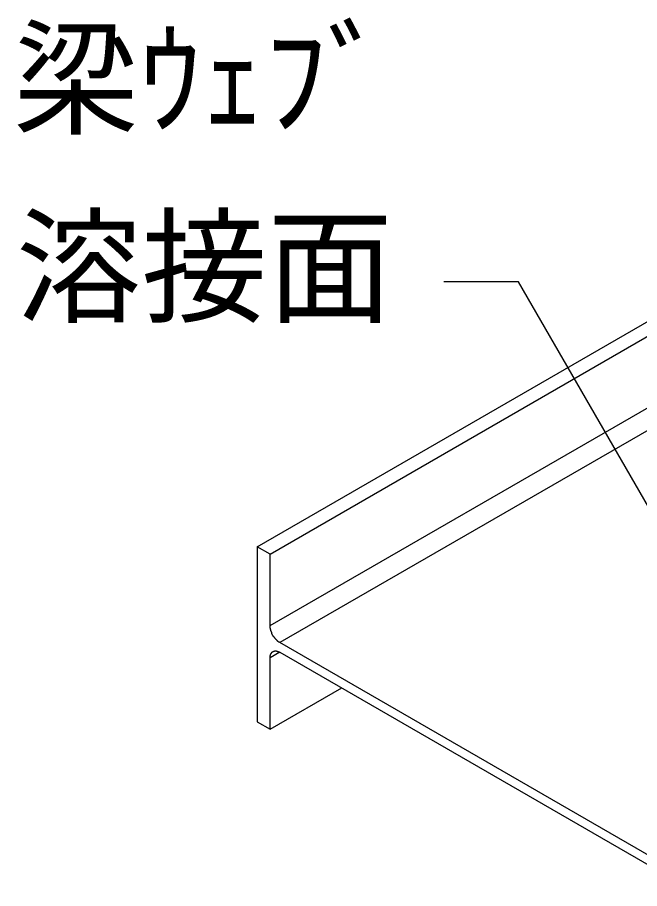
# Model space of a CAD drawing. Units: millimetres, scale not verified. Extents: x -27088 to 3772, y -2667 to 2667.
# Drawn here: x 926 to 1124, y -2113.9 to -1836.5 of the extents above; entities that cross this region are included whole.
import ezdxf
from ezdxf.enums import TextEntityAlignment as Align

# ---------------------------------------------------------------- set-up
doc = ezdxf.new("R2010")
doc.units = ezdxf.units.MM
doc.header["$LTSCALE"] = 8
for name, color, linetype in [('0-0_0', 7, 'Continuous'), ('0-1_HARI', 7, 'Continuous'), ('0-3_SUNPOU', 7, 'Continuous')]:
    doc.layers.add(name, color=color, linetype=linetype)
doc.styles.add('ＭＳ ゴシック', font='')
doc.styles.get('ＭＳ ゴシック').set_extended_font_data('MS Gothic')

msp = doc.modelspace()

# ---------------------------------------------------------------- linework, layer by layer
at = {"layer": '0-1_HARI'}
for p, q in [((1002.257, -2005.062), (1132.341, -1929.958)), ((1006.361, -2007.432), (1131.873, -1934.967)), ((1006.361, -2030.148), (1133.739, -1956.606)), ((1136.874, -1962.044), (1009.499, -2035.584)), ((1006.361, -2030.148), (1006.361, -2007.432)), ((1139.849, -2110.841), (1009.499, -2035.584)), ((1009.499, -2038.65), (1006.361, -2040.461)), ((1009.499, -2038.65), (1139.849, -2113.907)), ((1006.361, -2063.178), (1029.172, -2050.008))]:
    msp.add_line(p, q, dxfattribs=at)
for points in [[(1006.361, -2007.432), (1002.257, -2005.062), (1002.257, -2060.809)], [(1007.089, -2032.89), (1007.089, -2032.79), (1006.989, -2032.79), (1006.989, -2032.69), (1006.989, -2032.59), (1006.889, -2032.59), (1006.889, -2032.49), (1006.889, -2032.39), (1006.789, -2032.29), (1006.789, -2032.19), (1006.789, -2032.09), (1006.689, -2032.09), (1006.689, -2031.99), (1006.689, -2031.89), (1006.689, -2031.79), (1006.589, -2031.79), (1006.589, -2031.69), (1006.589, -2031.59), (1006.589, -2031.49), (1006.489, -2031.39), (1006.489, -2031.29), (1006.489, -2031.19), (1006.489, -2031.09), (1006.489, -2030.99), (1006.389, -2030.99), (1006.389, -2030.89), (1006.389, -2030.79), (1006.389, -2030.69), (1006.389, -2030.59), (1006.389, -2030.49), (1006.389, -2030.39), (1006.389, -2030.29), (1006.389, -2030.19)], [(1009.489, -2035.59), (1009.389, -2035.49), (1009.289, -2035.49), (1009.189, -2035.39), (1009.089, -2035.29), (1008.989, -2035.29), (1008.989, -2035.19), (1008.889, -2035.19), (1008.889, -2035.09), (1008.789, -2035.09), (1008.689, -2034.99), (1008.589, -2034.89), (1008.489, -2034.79), (1008.389, -2034.69), (1008.289, -2034.69), (1008.289, -2034.59), (1008.189, -2034.49), (1008.089, -2034.39), (1007.989, -2034.29), (1007.989, -2034.19), (1007.889, -2034.19), (1007.889, -2034.09), (1007.789, -2034.09), (1007.789, -2033.99), (1007.689, -2033.89), (1007.689, -2033.79), (1007.589, -2033.79), (1007.589, -2033.69), (1007.489, -2033.69), (1007.489, -2033.59), (1007.489, -2033.49), (1007.389, -2033.49), (1007.389, -2033.39), (1007.289, -2033.29), (1007.289, -2033.19), (1007.189, -2033.19), (1007.189, -2033.09), (1007.189, -2032.99), (1007.089, -2032.99), (1007.089, -2032.89)], [(1006.389, -2040.49), (1006.389, -2040.39), (1006.389, -2040.29), (1006.389, -2040.19), (1006.389, -2040.09), (1006.389, -2039.99), (1006.389, -2039.89), (1006.389, -2039.79), (1006.389, -2039.69), (1006.489, -2039.69), (1006.489, -2039.59), (1006.489, -2039.49), (1006.489, -2039.39), (1006.589, -2039.39), (1006.589, -2039.29), (1006.589, -2039.19), (1006.689, -2039.09), (1006.689, -2038.99), (1006.789, -2038.89), (1006.789, -2038.79), (1006.889, -2038.79), (1006.889, -2038.69), (1006.989, -2038.69), (1006.989, -2038.59), (1007.089, -2038.59), (1007.089, -2038.49), (1007.189, -2038.49), (1007.289, -2038.49), (1007.289, -2038.39), (1007.389, -2038.39), (1007.489, -2038.39), (1007.489, -2038.29), (1007.589, -2038.29), (1007.689, -2038.29), (1007.789, -2038.29), (1007.889, -2038.19), (1007.989, -2038.19), (1008.089, -2038.19), (1008.189, -2038.19), (1008.289, -2038.19)], [(1008.289, -2038.19), (1008.389, -2038.29), (1008.489, -2038.29), (1008.589, -2038.29), (1008.689, -2038.29), (1008.789, -2038.29), (1008.789, -2038.39), (1008.889, -2038.39), (1008.989, -2038.39), (1009.089, -2038.39), (1009.089, -2038.49), (1009.189, -2038.49), (1009.289, -2038.49), (1009.289, -2038.59), (1009.389, -2038.59), (1009.489, -2038.59), (1009.489, -2038.69)], [(1002.257, -2060.809), (1006.361, -2063.178), (1006.361, -2040.461)]]:
    msp.add_lwpolyline(points, dxfattribs=at)
at = {"layer": '0-3_SUNPOU'}
msp.add_lwpolyline([(1141.177, -2017.177), (1085.463, -1920.678), (1061.723, -1920.678)], dxfattribs=at)

# ---------------------------------------------------------------- texts
at = {"layer": '0-0_0', "style": 'ＭＳ ゴシック'}
for s, p in [('梁ｳｪﾌﾞ', (924.596, -1879.414)), ('溶接面', (925.485, -1939.346))]:
    msp.add_text(s, height=29.33, dxfattribs=at).set_placement(p, align=Align.BOTTOM_LEFT)

doc.saveas('drawing.dxf')
